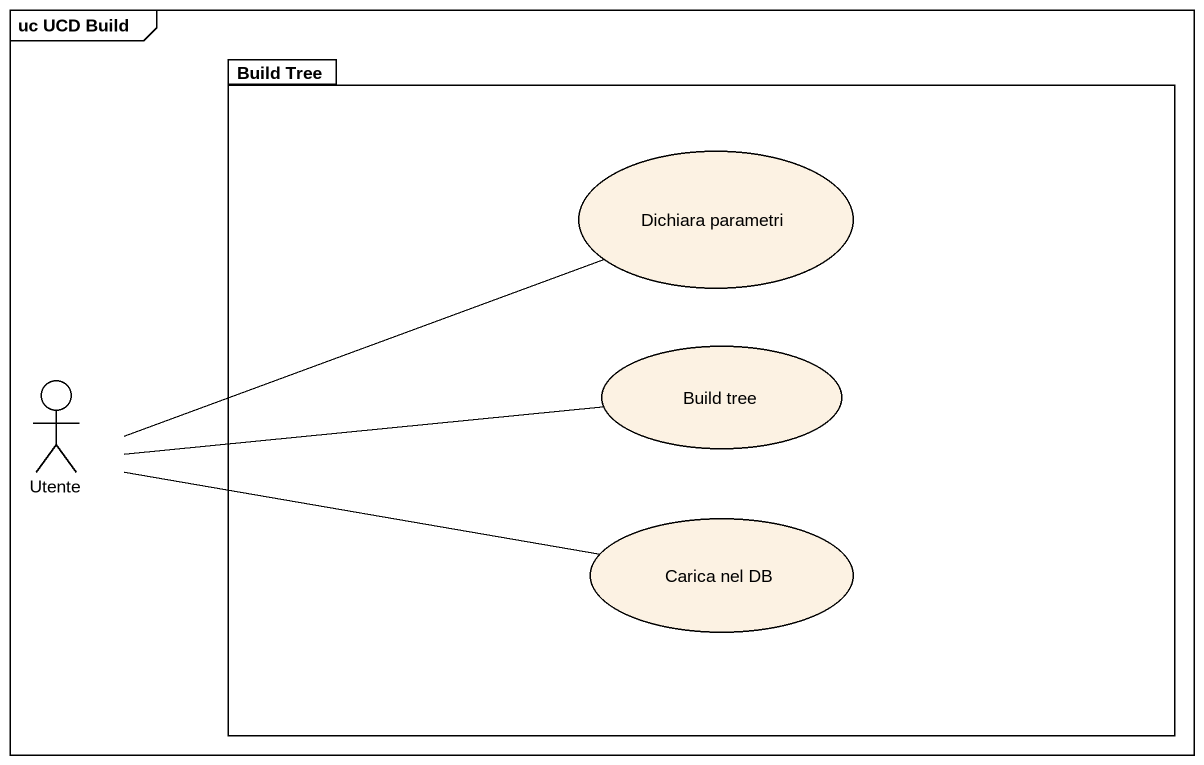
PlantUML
@startuml
mainframe uc UCD Build
package "Build Tree" as Build_Tree {
  usecase "Dichiara parametri" as Dichiara_parametri
  usecase "Build tree" as Build_tree
  usecase "Carica nel DB" as Carica_nel_DB
}
actor Utente
Utente -right- Dichiara_parametri
Utente -right- Build_tree
Utente -right- Carica_nel_DB
@enduml
